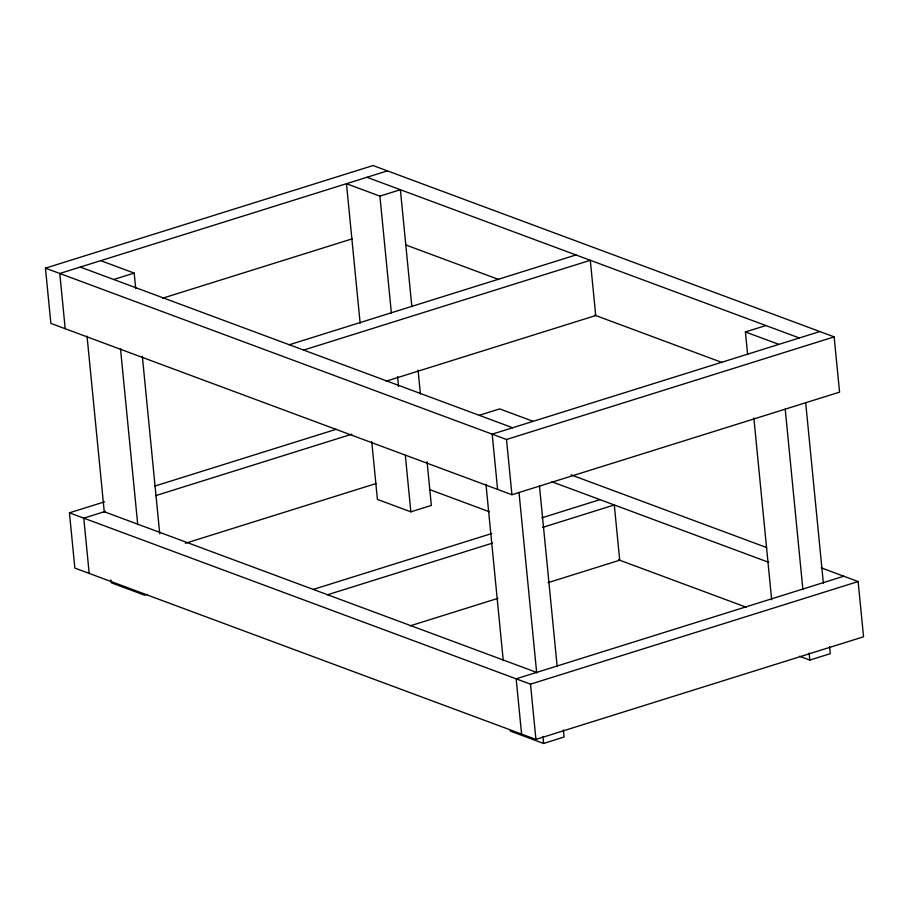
<?xml version="1.0" encoding="UTF-8"?>
<svg xmlns="http://www.w3.org/2000/svg" width="909" height="909" viewBox="0 0 909 909"><rect width="100%" height="100%" fill="white"/><g stroke="black" fill="none" stroke-linecap="round" stroke-linejoin="round"><path stroke-width="1.36" d="M45.45 268.155L373.076 165.54L834.144 336.875L839.564 392.131L511.926 494.735L50.87 323.399L45.45 268.155L506.506 439.49L834.144 336.875M387.416 170.869L59.778 273.484L65.198 328.728M113.705 279.495L134.18 273.086L135.702 288.585M360.146 323.229L346.465 183.698L379.905 196.128L400.38 189.708L411.857 306.697M162.677 298.197L352.215 238.84M289.289 344.75L575.965 254.963M303.629 350.067L590.305 260.292L595.725 315.537L386.12 381.178M821.179 567.818L858.13 581.555L863.55 636.8L535.924 739.415L74.856 568.08L69.436 512.824L104.637 501.802M154.735 486.11L336.148 429.298M105.433 511.369L83.776 518.153L89.196 573.397M155.53 495.678L351.84 434.195M479.213 415.322L499.689 408.902L533.129 421.333M747.618 354.499L745.414 331.955L765.889 325.536M819.804 331.558L492.178 434.161L497.598 489.406M185.311 543.298L376.212 483.508M147.224 594.395L144.656 595.202L111.216 582.771L110.943 579.953M371.747 441.615L377.417 499.405L410.857 511.835L431.343 505.415L427.06 461.727M313.275 589.418L491.78 533.515M541.809 517.846L599.963 499.632M327.615 594.747L492.587 543.071M542.628 527.402L614.291 504.961L619.711 560.205L548.036 582.658M410.107 625.858L498.007 598.327M843.802 576.226L516.164 678.83L521.584 734.086M69.436 512.824L530.504 684.159L858.13 581.555M510.165 731.029L543.605 743.46L564.091 737.04L563.398 729.995M799.522 656.264L809.805 660.082L830.292 653.673L829.599 646.629M366.941 177.289L799.329 337.966M745.414 331.955L778.854 344.375M405.619 244.896L498.746 279.506M594.543 315.093L722.257 362.566M100.74 260.656L134.18 273.086M80.265 267.064L512.653 427.753M571.057 474.873L766.639 547.548M551.911 481.781L768.775 562.364M429.605 489.565L489.474 511.812M618.529 559.774L746.255 607.235M104.251 511.744L536.64 672.421M805.692 402.801L823.372 583.203M785.217 409.209L802.897 589.611M809.124 653.037L809.805 660.082M753.845 417.924L771.661 599.735M539.491 486.167L557.172 666.57M519.016 492.576L536.696 672.99M542.923 736.404L543.605 743.46M506.506 439.49L511.926 494.735M530.504 684.159L535.924 739.415M485.985 484.383L503.256 660.559M418.072 370.122L420.424 394.074M379.905 196.128L391.381 313.105M397.597 376.531L398.562 386.393M405.334 455.454L410.857 511.835M142.338 356.237L159.745 533.822M120.477 348.556L137.748 524.732M87.037 336.125L104.308 512.301"/></g></svg>
